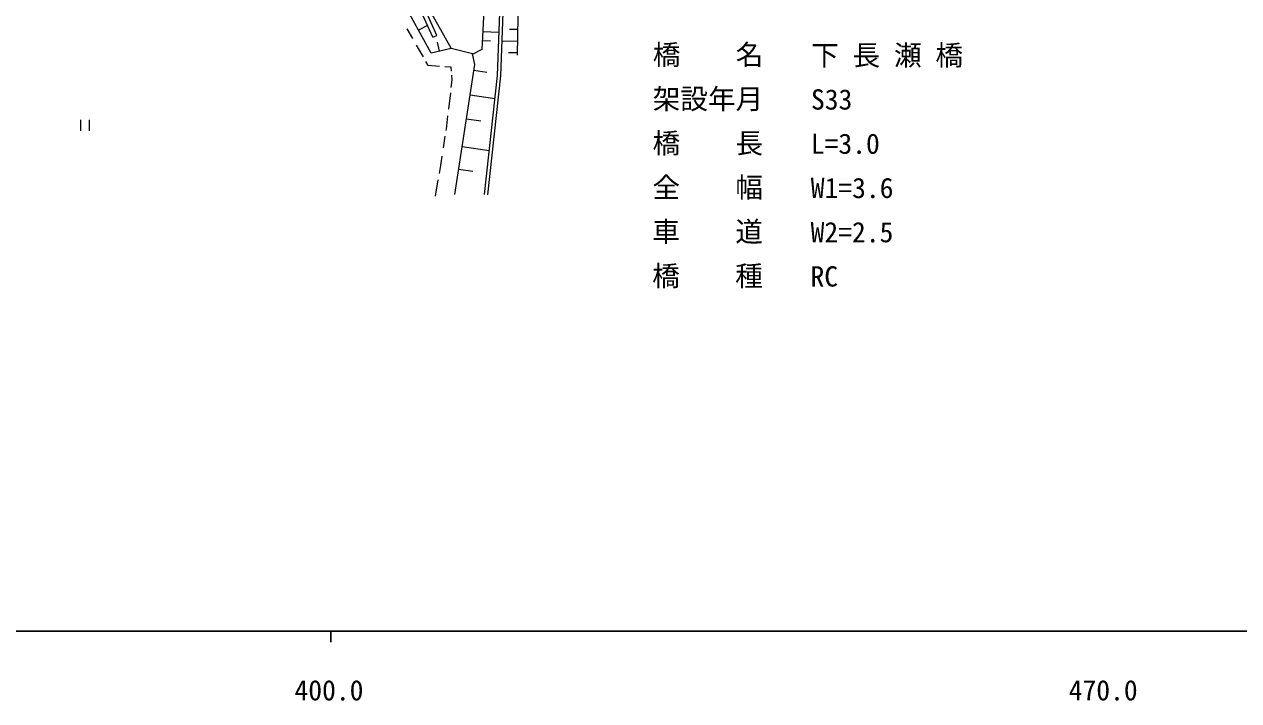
# Model space of a CAD drawing. Units: millimetres, scale not verified. Extents: x 40000 to 680000, y 20000 to 380000.
# Drawn here: x 440296 to 550098, y 198715 to 259876 of the extents above; entities that cross this region are included whole.
import ezdxf
from ezdxf.enums import TextEntityAlignment as Align

# ---------------------------------------------------------------- set-up
doc = ezdxf.new("R2010")
doc.units = ezdxf.units.MM
doc.header["$LTSCALE"] = 1000
doc.linetypes.add('CHAIN', pattern=[18.5, 12, -1.5, 3.5, -1.5])
for name, color, linetype, lineweight in [('M-BGD', 7, 'Continuous', 13), ('M-BMK', 2, 'CHAIN', 13), ('M-STR-STR1', 1, 'Continuous', 13), ('M-TTL-BAND', 7, 'Continuous', 25)]:
    doc.layers.add(name, color=color, linetype=linetype, lineweight=lineweight)
doc.styles.add('ＭＳ ゴシック', font='')
doc.styles.get('ＭＳ ゴシック').set_extended_font_data('MS Gothic')

msp = doc.modelspace()

# ---------------------------------------------------------------- linework, layer by layer
at = {"layer": 'M-BGD'}
for p, q in [((484990, 265845), (484864, 257089)), ((477231, 258699), (475460, 262655)), ((477596, 258862), (475756, 262971)), ((475955, 262944), (478890, 257693)), ((481915, 262624), (481677, 257589)), ((477083, 257250), (474474, 262027)), ((483300, 261727), (483065, 255246)), ((483600, 261720), (483365, 255224)), ((475428, 258577), (474911, 259480)), ((476752, 259770), (475947, 259330)), ((483206, 259124), (481752, 259192)), ((484181, 259441), (484897, 259430)), ((477231, 258699), (477596, 258862)), ((477618, 258252), (477819, 257431)), ((482442, 258346), (481714, 258381)), ((483479, 258376), (484882, 258356)), ((476376, 256923), (475757, 258003)), ((478890, 257693), (477083, 257250)), ((480818, 257208), (478890, 257693)), ((481677, 257589), (480799, 257155)), ((481020, 256247), (480818, 257208)), ((484065, 257331), (484867, 257319)), ((476823, 256144), (476609, 256517)), ((477833, 256068), (476823, 256144)), ((478900, 255988), (478325, 256031)), ((478928, 255625), (478900, 255988)), ((479224, 244478), (481020, 256247)), ((478906, 254157), (478987, 254846)), ((478987, 254846), (478954, 255286)), ((482126, 255524), (480937, 255705)), ((483065, 255246), (481879, 244482)), ((483365, 255224), (482177, 244449)), ((478677, 252215), (478848, 253664)), ((482832, 253128), (480596, 253469)), ((478462, 250394), (478603, 251595)), ((445412, 250251), (445412, 251251)), ((446162, 251251), (446162, 250251)), ((478441, 250261), (478462, 250394)), ((481565, 251102), (480265, 251300)), ((478200, 248712), (478361, 249746)), ((482314, 248428), (479883, 248799)), ((477828, 246377), (477950, 247108)), ((477950, 247108), (478084, 247964)), ((480851, 246553), (479570, 246748)), ((477483, 244324), (477731, 245802))]:
    msp.add_line(p, q, dxfattribs=at)
at = {"layer": 'M-BMK'}
msp.add_open_spline([(489349, 291993), (489239, 291885), (489129, 291777), (489019, 291670), (488919, 291573), (488818, 291476), (488717, 291380), (488536, 291206), (488354, 291033), (488172, 290860), (487080, 289821), (485987, 288782), (484889, 287750), (482234, 285255), (479543, 282803), (476871, 280315), (476062, 279562), (475255, 278806), (474387, 278127), (473570, 277489), (472699, 276919), (471839, 276335), (471390, 276030), (470943, 275721), (470479, 275439), (469996, 275145), (469495, 274880), (468989, 274629), (468668, 274470), (468345, 274316), (468018, 274170), (467365, 273878), (466697, 273617), (466018, 273390), (464970, 273039), (463897, 272768), (462822, 272510), (461371, 272161), (459916, 271834), (458462, 271507), (454449, 270603), (450436, 269687), (446432, 268740), (443125, 267957), (439824, 267153), (436517, 266372), (432706, 265472), (428886, 264603), (425079, 263683), (420391, 262550), (415721, 261341), (411017, 260274), (408858, 259784), (406691, 259324), (404530, 258839), (404170, 258758), (403810, 258676), (403450, 258594), (403090, 258512), (402730, 258431), (402371, 258346), (401434, 258127), (400501, 257890), (399568, 257653)], degree=3, knots=[0, 0, 0, 0, 1, 1, 1, 2, 2, 2, 3, 3, 3, 4, 4, 4, 5, 5, 5, 6, 6, 6, 7, 7, 7, 8, 8, 8, 9, 9, 9, 10, 10, 10, 11, 11, 11, 12, 12, 12, 13, 13, 13, 14, 14, 14, 15, 15, 15, 16, 16, 16, 17, 17, 17, 18, 18, 18, 19, 19, 19, 20, 20, 20, 21, 21, 21, 21], dxfattribs=at)
at = {"layer": 'M-TTL-BAND'}
for p, q in [((40000, 205000), (579000, 205000)), ((468000, 205000), (468000, 204000))]:
    msp.add_line(p, q, dxfattribs=at)

# ---------------------------------------------------------------- texts
at = {"layer": 'M-STR-STR1', "style": 'ＭＳ ゴシック'}
for s, p in [('橋\u3000\u3000名', (497121, 255660)), ('下 長 瀬 橋', (511433, 255614)), ('架設年月', (497111, 251660)), ('S33', (511423, 251614)), ('橋    長', (497101, 247660)), ('L=3.0', (511412, 247614)), ('全\u3000\u3000幅', (497090, 243660)), ('W1=3.6', (511402, 243614)), ('車\u3000\u3000道', (497080, 239660)), ('W2=2.5', (511392, 239614)), ('橋\u3000\u3000種', (497070, 235660)), ('RC', (511382, 235614))]:
    msp.add_text(s, height=1833, dxfattribs=at).set_placement(p, align=Align.BOTTOM_LEFT)
at = {"layer": 'M-TTL-BAND', "style": 'ＭＳ ゴシック'}
for s, p in [('400.0', (467844, 198195)), ('470.0', (537844, 198195))]:
    msp.add_text(s, height=1833, dxfattribs=at).set_placement(p, align=Align.BOTTOM_CENTER)

doc.saveas('drawing.dxf')
